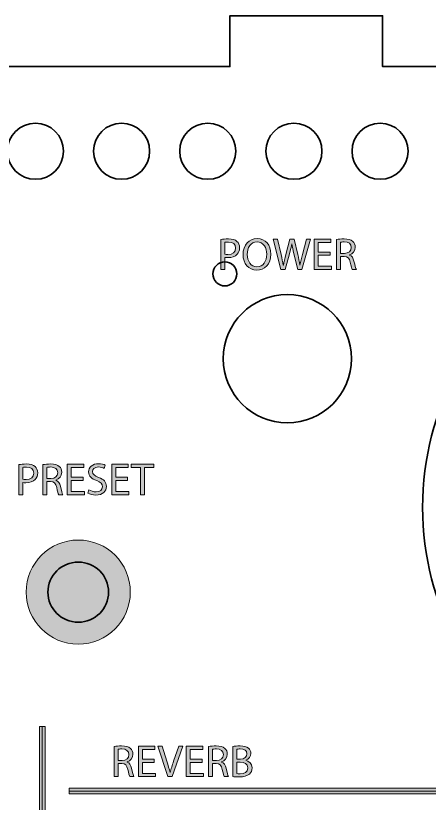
# Model space of a CAD drawing. Header units: inches. Extents: x 7.2 to 23.7, y -15.5 to -0.4.
# Drawn here: x 12.356 to 14.388, y -4.26 to -0.389 of the extents above; entities that cross this region are included whole.
import ezdxf

# ---------------------------------------------------------------- set-up
doc = ezdxf.new("R2010")
doc.units = ezdxf.units.IN
doc.header["$MEASUREMENT"] = 0
doc.layers.add('TOP', color=7, linetype='Continuous')

# ---------------------------------------------------------------- blocks, each defined once
blk = doc.blocks.new('block 5')
at = {"layer": 'TOP', "color": 1, "lineweight": 35, "true_color": 0xff0000}
for points in [[(13.4428, -1.6583), (13.4428, -1.6909), (13.4163, -1.7174), (13.3837, -1.7174), (13.3511, -1.7174), (13.3246, -1.6909), (13.3246, -1.6583), (13.3246, -1.6257), (13.3511, -1.5993), (13.3837, -1.5993), (13.4163, -1.5993), (13.4428, -1.6257), (13.4428, -1.6583)], [(14.0058, -2.075), (14.0058, -2.2489), (13.8648, -2.39), (13.6908, -2.39), (13.5169, -2.39), (13.3758, -2.2489), (13.3758, -2.075), (13.3758, -1.9011), (13.5169, -1.76), (13.6908, -1.76), (13.8648, -1.76), (14.0058, -1.9011), (14.0058, -2.075)]]:
    blk.add_open_spline(points, degree=3, knots=[0, 0, 0, 0, 1, 1, 1, 2, 2, 2, 3, 3, 3, 4, 4, 4, 4], dxfattribs=at)
blk = doc.blocks.new('block 8')
at = {"layer": 'TOP', "color": 1, "lineweight": 35, "true_color": 0xff0000}
for points, knots in [([(16.167, -2.7118), (16.1243, -2.525), (15.9571, -2.3856), (15.7572, -2.3856), (15.7141, -2.3856), (15.6726, -2.392), (15.6335, -2.404), (15.6335, -2.404), (15.1391, -1.5488), (15.1391, -1.5488), (15.3256, -1.4571), (15.5353, -1.4056), (15.7572, -1.4056), (16.4997, -1.4056), (17.1073, -1.9823), (17.1556, -2.7118), (17.1556, -2.7118), (16.167, -2.7118), (16.167, -2.7118)], [0, 0, 0, 0, 1, 1, 1, 2, 2, 2, 3, 3, 3, 4, 4, 4, 5, 5, 5, 6, 6, 6, 6]), ([(15.471, -3.1132), (15.471, -3.1132), (14.9766, -3.9685), (14.9766, -3.9685), (14.6021, -3.7172), (14.3556, -3.2901), (14.3556, -2.8056), (14.3556, -2.321), (14.6021, -1.8939), (14.9766, -1.6426), (14.9766, -1.6426), (15.471, -2.4979), (15.471, -2.4979), (15.3884, -2.5746), (15.3367, -2.684), (15.3367, -2.8056), (15.3367, -2.9271), (15.3884, -3.0365), (15.471, -3.1132)], [0, 0, 0, 0, 1, 1, 1, 2, 2, 2, 3, 3, 3, 4, 4, 4, 5, 5, 5, 6, 6, 6, 6]), ([(15.4768, -2.8056), (15.4768, -2.6509), (15.6023, -2.5256), (15.7572, -2.5256), (15.912, -2.5256), (16.0375, -2.6509), (16.0375, -2.8056), (16.0375, -2.9602), (15.912, -3.0856), (15.7572, -3.0856), (15.6023, -3.0856), (15.4768, -2.9602), (15.4768, -2.8056)], [0, 0, 0, 0, 1, 1, 1, 2, 2, 2, 3, 3, 3, 4, 4, 4, 4]), ([(15.6335, -3.2071), (15.6726, -3.2191), (15.7141, -3.2256), (15.7572, -3.2256), (15.9571, -3.2256), (16.1243, -3.0861), (16.167, -2.8993), (16.167, -2.8993), (17.1556, -2.8993), (17.1556, -2.8993), (17.1073, -3.6288), (16.4997, -4.2056), (15.7572, -4.2056), (15.5353, -4.2056), (15.3256, -4.154), (15.1391, -4.0624), (15.1391, -4.0624), (15.6335, -3.2071), (15.6335, -3.2071)], [0, 0, 0, 0, 1, 1, 1, 2, 2, 2, 3, 3, 3, 4, 4, 4, 5, 5, 5, 6, 6, 6, 6])]:
    blk.add_open_spline(points, degree=3, knots=knots, dxfattribs=at)
blk = doc.blocks.new('block 6')
at = {"layer": 'TOP'}
blk.add_blockref('block 8', (0, 0), dxfattribs=at)
blk = doc.blocks.new('block 9')
at = {"layer": 'TOP', "color": 1, "lineweight": 35, "true_color": 0xff0000}
for points in [[(11.32, -1.0552), (11.32, -1.1313), (11.2583, -1.193), (11.1822, -1.193), (11.1061, -1.193), (11.0444, -1.1313), (11.0444, -1.0552), (11.0444, -0.9791), (11.1061, -0.9174), (11.1822, -0.9174), (11.2583, -0.9174), (11.32, -0.9791), (11.32, -1.0552)], [(11.7434, -1.0552), (11.7434, -1.1313), (11.6817, -1.193), (11.6056, -1.193), (11.5295, -1.193), (11.4678, -1.1313), (11.4678, -1.0552), (11.4678, -0.9791), (11.5295, -0.9174), (11.6056, -0.9174), (11.6817, -0.9174), (11.7434, -0.9791), (11.7434, -1.0552)], [(12.1669, -1.0552), (12.1669, -1.1313), (12.1052, -1.193), (12.0291, -1.193), (11.953, -1.193), (11.8913, -1.1313), (11.8913, -1.0552), (11.8913, -0.9791), (11.953, -0.9174), (12.0291, -0.9174), (12.1052, -0.9174), (12.1669, -0.9791), (12.1669, -1.0552)], [(12.5904, -1.0552), (12.5904, -1.1313), (12.5287, -1.193), (12.4526, -1.193), (12.3765, -1.193), (12.3148, -1.1313), (12.3148, -1.0552), (12.3148, -0.9791), (12.3765, -0.9174), (12.4526, -0.9174), (12.5287, -0.9174), (12.5904, -0.9791), (12.5904, -1.0552)], [(13.0139, -1.0552), (13.0139, -1.1313), (12.9522, -1.193), (12.8761, -1.193), (12.8, -1.193), (12.7383, -1.1313), (12.7383, -1.0552), (12.7383, -0.9791), (12.8, -0.9174), (12.8761, -0.9174), (12.9522, -0.9174), (13.0139, -0.9791), (13.0139, -1.0552)], [(13.4373, -1.0552), (13.4373, -1.1313), (13.3757, -1.193), (13.2996, -1.193), (13.2234, -1.193), (13.1618, -1.1313), (13.1618, -1.0552), (13.1618, -0.9791), (13.2234, -0.9174), (13.2996, -0.9174), (13.3757, -0.9174), (13.4373, -0.9791), (13.4373, -1.0552)], [(13.8608, -1.0552), (13.8608, -1.1313), (13.7991, -1.193), (13.723, -1.193), (13.6469, -1.193), (13.5852, -1.1313), (13.5852, -1.0552), (13.5852, -0.9791), (13.6469, -0.9174), (13.723, -0.9174), (13.7991, -0.9174), (13.8608, -0.9791), (13.8608, -1.0552)], [(14.2843, -1.0552), (14.2843, -1.1313), (14.2226, -1.193), (14.1465, -1.193), (14.0704, -1.193), (14.0087, -1.1313), (14.0087, -1.0552), (14.0087, -0.9791), (14.0704, -0.9174), (14.1465, -0.9174), (14.2226, -0.9174), (14.2843, -0.9791), (14.2843, -1.0552)]]:
    blk.add_open_spline(points, degree=3, knots=[0, 0, 0, 0, 1, 1, 1, 2, 2, 2, 3, 3, 3, 4, 4, 4, 4], dxfattribs=at)
blk = doc.blocks.new('block 13')
at = {"layer": 'TOP', "true_color": 0xffffff}
h = blk.add_hatch(color=7, dxfattribs=at)
h.dxf.hatch_style = 2
h.paths.add_polyline_path([(15.0357, -4.2139), (12.618, -4.2139), (12.618, -4.1861), (15.0357, -4.1861)])
at = {"layer": 'TOP', "lineweight": 0}
for points in [[(15.0357, -4.2139), (12.618, -4.2139), (12.618, -4.1861), (15.0357, -4.1861), (15.0357, -4.2139)], [(12.618, -4.2), (15.0357, -4.2)]]:
    blk.add_lwpolyline(points, dxfattribs=at)
blk = doc.blocks.new('block 14')
at = {"layer": 'TOP', "true_color": 0xffffff}
h = blk.add_hatch(color=7, dxfattribs=at)
h.dxf.hatch_style = 2
h.paths.add_polyline_path([(12.5, -5.125), (12.4722, -5.125), (12.4722, -3.8819), (12.5, -3.8819)])
at = {"layer": 'TOP', "lineweight": 0}
for points in [[(12.5, -5.125), (12.4722, -5.125), (12.4722, -3.8819), (12.5, -3.8819), (12.5, -5.125)], [(12.4861, -5.125), (12.4861, -3.8819)]]:
    blk.add_lwpolyline(points, dxfattribs=at)
blk = doc.blocks.new('block 16')
at = {"layer": 'TOP', "true_color": 0xffffff}
h = blk.add_hatch(color=7, dxfattribs=at)
h.dxf.hatch_style = 2
edge = h.paths.add_edge_path()
edge.add_spline(control_points=[(13.3637, -1.489), (13.373, -1.4874), (13.3852, -1.4861), (13.4008, -1.4861), (13.4199, -1.4861), (13.4339, -1.4906), (13.4428, -1.4986), (13.451, -1.5057), (13.4559, -1.5166), (13.4559, -1.5299), (13.4559, -1.5435), (13.4519, -1.5541), (13.4443, -1.5619), (13.4341, -1.5728), (13.4174, -1.5784), (13.3986, -1.5784), (13.3928, -1.5784), (13.3874, -1.5781), (13.383, -1.577), (13.383, -1.577), (13.383, -1.6371), (13.383, -1.6371), (13.383, -1.6371), (13.3637, -1.6371), (13.3637, -1.6371), (13.3637, -1.6371), (13.3637, -1.489), (13.3637, -1.489)], knot_values=[0, 0, 0, 0, 1, 1, 1, 2, 2, 2, 3, 3, 3, 4, 4, 4, 5, 5, 5, 6, 6, 6, 7, 7, 7, 8, 8, 8, 9, 9, 9, 9], degree=3, periodic=1)
edge = h.paths.add_edge_path()
edge.add_spline(control_points=[(13.383, -1.5613), (13.3872, -1.5624), (13.3925, -1.5628), (13.399, -1.5628), (13.4223, -1.5628), (13.4366, -1.5515), (13.4366, -1.5308), (13.4366, -1.511), (13.4226, -1.5015), (13.4012, -1.5015), (13.3928, -1.5015), (13.3863, -1.5021), (13.383, -1.503), (13.383, -1.503), (13.383, -1.5613), (13.383, -1.5613)], knot_values=[0, 0, 0, 0, 1, 1, 1, 2, 2, 2, 3, 3, 3, 4, 4, 4, 5, 5, 5, 5], degree=3, periodic=1)
h = blk.add_hatch(color=7, dxfattribs=at)
h.dxf.hatch_style = 2
edge = h.paths.add_edge_path()
edge.add_spline(control_points=[(13.6099, -1.5606), (13.6099, -1.6122), (13.5786, -1.6395), (13.5403, -1.6395), (13.5008, -1.6395), (13.473, -1.6088), (13.473, -1.5635), (13.473, -1.5159), (13.5025, -1.4848), (13.5426, -1.4848), (13.5835, -1.4848), (13.6099, -1.5161), (13.6099, -1.5606)], knot_values=[0, 0, 0, 0, 1, 1, 1, 2, 2, 2, 3, 3, 3, 4, 4, 4, 4], degree=3, periodic=1)
edge = h.paths.add_edge_path()
edge.add_spline(control_points=[(13.4936, -1.563), (13.4936, -1.595), (13.511, -1.6237), (13.5414, -1.6237), (13.5721, -1.6237), (13.5895, -1.5955), (13.5895, -1.5615), (13.5895, -1.5317), (13.5739, -1.5006), (13.5417, -1.5006), (13.5097, -1.5006), (13.4936, -1.5301), (13.4936, -1.563)], knot_values=[0, 0, 0, 0, 1, 1, 1, 2, 2, 2, 3, 3, 3, 4, 4, 4, 4], degree=3, periodic=1)
h = blk.add_hatch(color=7, dxfattribs=at)
h.dxf.hatch_style = 2
edge = h.paths.add_edge_path()
edge.add_spline(control_points=[(13.6594, -1.6371), (13.6594, -1.6371), (13.6214, -1.4872), (13.6214, -1.4872), (13.6214, -1.4872), (13.6419, -1.4872), (13.6419, -1.4872), (13.6419, -1.4872), (13.6597, -1.563), (13.6597, -1.563), (13.6641, -1.5817), (13.6681, -1.6004), (13.6708, -1.6148), (13.6708, -1.6148), (13.6712, -1.6148), (13.6712, -1.6148), (13.6737, -1.5999), (13.6783, -1.5822), (13.6834, -1.5628), (13.6834, -1.5628), (13.7035, -1.4872), (13.7035, -1.4872), (13.7035, -1.4872), (13.7237, -1.4872), (13.7237, -1.4872), (13.7237, -1.4872), (13.7419, -1.5632), (13.7419, -1.5632), (13.7461, -1.581), (13.7501, -1.5988), (13.7524, -1.6146), (13.7524, -1.6146), (13.7528, -1.6146), (13.7528, -1.6146), (13.7559, -1.5982), (13.7601, -1.5815), (13.7648, -1.5628), (13.7648, -1.5628), (13.7846, -1.4872), (13.7846, -1.4872), (13.7846, -1.4872), (13.8044, -1.4872), (13.8044, -1.4872), (13.8044, -1.4872), (13.7619, -1.6371), (13.7619, -1.6371), (13.7619, -1.6371), (13.7417, -1.6371), (13.7417, -1.6371), (13.7417, -1.6371), (13.7228, -1.559), (13.7228, -1.559), (13.7181, -1.5399), (13.715, -1.5252), (13.713, -1.5101), (13.713, -1.5101), (13.7126, -1.5101), (13.7126, -1.5101), (13.7099, -1.525), (13.7066, -1.5397), (13.701, -1.559), (13.701, -1.559), (13.6797, -1.6371), (13.6797, -1.6371), (13.6797, -1.6371), (13.6594, -1.6371), (13.6594, -1.6371)], knot_values=[0, 0, 0, 0, 1, 1, 1, 2, 2, 2, 3, 3, 3, 4, 4, 4, 5, 5, 5, 6, 6, 6, 7, 7, 7, 8, 8, 8, 9, 9, 9, 10, 10, 10, 11, 11, 11, 12, 12, 12, 13, 13, 13, 14, 14, 14, 15, 15, 15, 16, 16, 16, 17, 17, 17, 18, 18, 18, 19, 19, 19, 20, 20, 20, 21, 21, 21, 22, 22, 22, 22], degree=3, periodic=1)
h = blk.add_hatch(color=7, dxfattribs=at)
h.dxf.hatch_style = 2
h.paths.add_polyline_path([(13.9006, -1.5668), (13.8423, -1.5668), (13.8423, -1.6208), (13.9072, -1.6208), (13.9072, -1.6371), (13.823, -1.6371), (13.823, -1.4872), (13.9039, -1.4872), (13.9039, -1.5034), (13.8423, -1.5034), (13.8423, -1.5508), (13.9006, -1.5508)])
h = blk.add_hatch(color=7, dxfattribs=at)
h.dxf.hatch_style = 2
edge = h.paths.add_edge_path()
edge.add_spline(control_points=[(13.9323, -1.4892), (13.9421, -1.4872), (13.9561, -1.4861), (13.9694, -1.4861), (13.9901, -1.4861), (14.0034, -1.4899), (14.0128, -1.4983), (14.0203, -1.505), (14.0246, -1.5152), (14.0246, -1.5268), (14.0246, -1.5466), (14.0121, -1.5597), (13.9963, -1.565), (13.9963, -1.565), (13.9963, -1.5657), (13.9963, -1.5657), (14.0079, -1.5697), (14.0148, -1.5804), (14.0183, -1.5959), (14.0232, -1.6168), (14.0268, -1.6313), (14.0299, -1.6371), (14.0299, -1.6371), (14.0099, -1.6371), (14.0099, -1.6371), (14.0075, -1.6328), (14.0041, -1.6199), (13.9999, -1.6013), (13.9954, -1.5806), (13.9874, -1.5728), (13.9699, -1.5721), (13.9699, -1.5721), (13.9517, -1.5721), (13.9517, -1.5721), (13.9517, -1.5721), (13.9517, -1.6371), (13.9517, -1.6371), (13.9517, -1.6371), (13.9323, -1.6371), (13.9323, -1.6371), (13.9323, -1.6371), (13.9323, -1.4892), (13.9323, -1.4892)], knot_values=[0, 0, 0, 0, 1, 1, 1, 2, 2, 2, 3, 3, 3, 4, 4, 4, 5, 5, 5, 6, 6, 6, 7, 7, 7, 8, 8, 8, 9, 9, 9, 10, 10, 10, 11, 11, 11, 12, 12, 12, 13, 13, 13, 14, 14, 14, 14], degree=3, periodic=1)
edge = h.paths.add_edge_path()
edge.add_spline(control_points=[(13.9517, -1.5575), (13.9517, -1.5575), (13.9714, -1.5575), (13.9714, -1.5575), (13.9921, -1.5575), (14.0052, -1.5461), (14.0052, -1.529), (14.0052, -1.5097), (13.9912, -1.5012), (13.9708, -1.501), (13.9614, -1.501), (13.9548, -1.5019), (13.9517, -1.5028), (13.9517, -1.5028), (13.9517, -1.5575), (13.9517, -1.5575)], knot_values=[0, 0, 0, 0, 1, 1, 1, 2, 2, 2, 3, 3, 3, 4, 4, 4, 5, 5, 5, 5], degree=3, periodic=1)
at = {"layer": 'TOP', "lineweight": 0}
blk.add_lwpolyline([(13.9006, -1.5668), (13.8423, -1.5668), (13.8423, -1.6208), (13.9072, -1.6208), (13.9072, -1.6371), (13.823, -1.6371), (13.823, -1.4872), (13.9039, -1.4872), (13.9039, -1.5034), (13.8423, -1.5034), (13.8423, -1.5508), (13.9006, -1.5508), (13.9006, -1.5668)], dxfattribs=at)
for points, knots in [([(13.3637, -1.489), (13.373, -1.4874), (13.3852, -1.4861), (13.4008, -1.4861), (13.4199, -1.4861), (13.4339, -1.4906), (13.4428, -1.4986), (13.451, -1.5057), (13.4559, -1.5166), (13.4559, -1.5299), (13.4559, -1.5435), (13.4519, -1.5541), (13.4443, -1.5619), (13.4341, -1.5728), (13.4174, -1.5784), (13.3986, -1.5784), (13.3928, -1.5784), (13.3874, -1.5781), (13.383, -1.577), (13.383, -1.577), (13.383, -1.6371), (13.383, -1.6371), (13.383, -1.6371), (13.3637, -1.6371), (13.3637, -1.6371), (13.3637, -1.6371), (13.3637, -1.489), (13.3637, -1.489)], [0, 0, 0, 0, 1, 1, 1, 2, 2, 2, 3, 3, 3, 4, 4, 4, 5, 5, 5, 6, 6, 6, 7, 7, 7, 8, 8, 8, 9, 9, 9, 9]), ([(13.383, -1.5613), (13.3872, -1.5624), (13.3925, -1.5628), (13.399, -1.5628), (13.4223, -1.5628), (13.4366, -1.5515), (13.4366, -1.5308), (13.4366, -1.511), (13.4226, -1.5015), (13.4012, -1.5015), (13.3928, -1.5015), (13.3863, -1.5021), (13.383, -1.503), (13.383, -1.503), (13.383, -1.5613), (13.383, -1.5613)], [0, 0, 0, 0, 1, 1, 1, 2, 2, 2, 3, 3, 3, 4, 4, 4, 5, 5, 5, 5]), ([(13.6099, -1.5606), (13.6099, -1.6122), (13.5786, -1.6395), (13.5403, -1.6395), (13.5008, -1.6395), (13.473, -1.6088), (13.473, -1.5635), (13.473, -1.5159), (13.5025, -1.4848), (13.5426, -1.4848), (13.5835, -1.4848), (13.6099, -1.5161), (13.6099, -1.5606)], [0, 0, 0, 0, 1, 1, 1, 2, 2, 2, 3, 3, 3, 4, 4, 4, 4]), ([(13.4936, -1.563), (13.4936, -1.595), (13.511, -1.6237), (13.5414, -1.6237), (13.5721, -1.6237), (13.5895, -1.5955), (13.5895, -1.5615), (13.5895, -1.5317), (13.5739, -1.5006), (13.5417, -1.5006), (13.5097, -1.5006), (13.4936, -1.5301), (13.4936, -1.563)], [0, 0, 0, 0, 1, 1, 1, 2, 2, 2, 3, 3, 3, 4, 4, 4, 4]), ([(13.6594, -1.6371), (13.6594, -1.6371), (13.6214, -1.4872), (13.6214, -1.4872), (13.6214, -1.4872), (13.6419, -1.4872), (13.6419, -1.4872), (13.6419, -1.4872), (13.6597, -1.563), (13.6597, -1.563), (13.6641, -1.5817), (13.6681, -1.6004), (13.6708, -1.6148), (13.6708, -1.6148), (13.6712, -1.6148), (13.6712, -1.6148), (13.6737, -1.5999), (13.6783, -1.5822), (13.6834, -1.5628), (13.6834, -1.5628), (13.7035, -1.4872), (13.7035, -1.4872), (13.7035, -1.4872), (13.7237, -1.4872), (13.7237, -1.4872), (13.7237, -1.4872), (13.7419, -1.5632), (13.7419, -1.5632), (13.7461, -1.581), (13.7501, -1.5988), (13.7524, -1.6146), (13.7524, -1.6146), (13.7528, -1.6146), (13.7528, -1.6146), (13.7559, -1.5982), (13.7601, -1.5815), (13.7648, -1.5628), (13.7648, -1.5628), (13.7846, -1.4872), (13.7846, -1.4872), (13.7846, -1.4872), (13.8044, -1.4872), (13.8044, -1.4872), (13.8044, -1.4872), (13.7619, -1.6371), (13.7619, -1.6371), (13.7619, -1.6371), (13.7417, -1.6371), (13.7417, -1.6371), (13.7417, -1.6371), (13.7228, -1.559), (13.7228, -1.559), (13.7181, -1.5399), (13.715, -1.5252), (13.713, -1.5101), (13.713, -1.5101), (13.7126, -1.5101), (13.7126, -1.5101), (13.7099, -1.525), (13.7066, -1.5397), (13.701, -1.559), (13.701, -1.559), (13.6797, -1.6371), (13.6797, -1.6371), (13.6797, -1.6371), (13.6594, -1.6371), (13.6594, -1.6371)], [0, 0, 0, 0, 1, 1, 1, 2, 2, 2, 3, 3, 3, 4, 4, 4, 5, 5, 5, 6, 6, 6, 7, 7, 7, 8, 8, 8, 9, 9, 9, 10, 10, 10, 11, 11, 11, 12, 12, 12, 13, 13, 13, 14, 14, 14, 15, 15, 15, 16, 16, 16, 17, 17, 17, 18, 18, 18, 19, 19, 19, 20, 20, 20, 21, 21, 21, 22, 22, 22, 22]), ([(13.9323, -1.4892), (13.9421, -1.4872), (13.9561, -1.4861), (13.9694, -1.4861), (13.9901, -1.4861), (14.0034, -1.4899), (14.0128, -1.4983), (14.0203, -1.505), (14.0246, -1.5152), (14.0246, -1.5268), (14.0246, -1.5466), (14.0121, -1.5597), (13.9963, -1.565), (13.9963, -1.565), (13.9963, -1.5657), (13.9963, -1.5657), (14.0079, -1.5697), (14.0148, -1.5804), (14.0183, -1.5959), (14.0232, -1.6168), (14.0268, -1.6313), (14.0299, -1.6371), (14.0299, -1.6371), (14.0099, -1.6371), (14.0099, -1.6371), (14.0075, -1.6328), (14.0041, -1.6199), (13.9999, -1.6013), (13.9954, -1.5806), (13.9874, -1.5728), (13.9699, -1.5721), (13.9699, -1.5721), (13.9517, -1.5721), (13.9517, -1.5721), (13.9517, -1.5721), (13.9517, -1.6371), (13.9517, -1.6371), (13.9517, -1.6371), (13.9323, -1.6371), (13.9323, -1.6371), (13.9323, -1.6371), (13.9323, -1.4892), (13.9323, -1.4892)], [0, 0, 0, 0, 1, 1, 1, 2, 2, 2, 3, 3, 3, 4, 4, 4, 5, 5, 5, 6, 6, 6, 7, 7, 7, 8, 8, 8, 9, 9, 9, 10, 10, 10, 11, 11, 11, 12, 12, 12, 13, 13, 13, 14, 14, 14, 14]), ([(13.9517, -1.5575), (13.9517, -1.5575), (13.9714, -1.5575), (13.9714, -1.5575), (13.9921, -1.5575), (14.0052, -1.5461), (14.0052, -1.529), (14.0052, -1.5097), (13.9912, -1.5012), (13.9708, -1.501), (13.9614, -1.501), (13.9548, -1.5019), (13.9517, -1.5028), (13.9517, -1.5028), (13.9517, -1.5575), (13.9517, -1.5575)], [0, 0, 0, 0, 1, 1, 1, 2, 2, 2, 3, 3, 3, 4, 4, 4, 5, 5, 5, 5])]:
    blk.add_open_spline(points, degree=3, knots=knots, dxfattribs=at)
blk = doc.blocks.new('block 26')
at = {"layer": 'TOP', "true_color": 0xffffff}
h = blk.add_hatch(color=7, dxfattribs=at)
h.dxf.hatch_style = 2
edge = h.paths.add_edge_path()
edge.add_spline(control_points=[(12.8391, -3.9813), (12.8489, -3.9793), (12.8629, -3.9782), (12.8762, -3.9782), (12.8969, -3.9782), (12.9102, -3.982), (12.9196, -3.9904), (12.9271, -3.9971), (12.9314, -4.0073), (12.9314, -4.0189), (12.9314, -4.0387), (12.9189, -4.0518), (12.9031, -4.0571), (12.9031, -4.0571), (12.9031, -4.0578), (12.9031, -4.0578), (12.9147, -4.0618), (12.9216, -4.0725), (12.9251, -4.088), (12.93, -4.1089), (12.9336, -4.1234), (12.9367, -4.1292), (12.9367, -4.1292), (12.9167, -4.1292), (12.9167, -4.1292), (12.9142, -4.1249), (12.9109, -4.112), (12.9067, -4.0934), (12.9022, -4.0727), (12.8942, -4.0649), (12.8767, -4.0642), (12.8767, -4.0642), (12.8584, -4.0642), (12.8584, -4.0642), (12.8584, -4.0642), (12.8584, -4.1292), (12.8584, -4.1292), (12.8584, -4.1292), (12.8391, -4.1292), (12.8391, -4.1292), (12.8391, -4.1292), (12.8391, -3.9813), (12.8391, -3.9813)], knot_values=[0, 0, 0, 0, 1, 1, 1, 2, 2, 2, 3, 3, 3, 4, 4, 4, 5, 5, 5, 6, 6, 6, 7, 7, 7, 8, 8, 8, 9, 9, 9, 10, 10, 10, 11, 11, 11, 12, 12, 12, 13, 13, 13, 14, 14, 14, 14], degree=3, periodic=1)
edge = h.paths.add_edge_path()
edge.add_spline(control_points=[(12.8584, -4.0496), (12.8584, -4.0496), (12.8782, -4.0496), (12.8782, -4.0496), (12.8989, -4.0496), (12.912, -4.0382), (12.912, -4.0211), (12.912, -4.0018), (12.898, -3.9933), (12.8776, -3.9931), (12.8682, -3.9931), (12.8616, -3.994), (12.8584, -3.9949), (12.8584, -3.9949), (12.8584, -4.0496), (12.8584, -4.0496)], knot_values=[0, 0, 0, 0, 1, 1, 1, 2, 2, 2, 3, 3, 3, 4, 4, 4, 5, 5, 5, 5], degree=3, periodic=1)
h = blk.add_hatch(color=7, dxfattribs=at)
h.dxf.hatch_style = 2
h.paths.add_polyline_path([(13.0362, -4.0589), (12.978, -4.0589), (12.978, -4.1129), (13.0429, -4.1129), (13.0429, -4.1292), (12.9587, -4.1292), (12.9587, -3.9793), (13.0396, -3.9793), (13.0396, -3.9955), (12.978, -3.9955), (12.978, -4.0429), (13.0362, -4.0429)])
h = blk.add_hatch(color=7, dxfattribs=at)
h.dxf.hatch_style = 2
edge = h.paths.add_edge_path()
edge.add_spline(control_points=[(13.1029, -4.1292), (13.1029, -4.1292), (13.054, -3.9793), (13.054, -3.9793), (13.054, -3.9793), (13.0749, -3.9793), (13.0749, -3.9793), (13.0749, -3.9793), (13.0982, -4.0531), (13.0982, -4.0531), (13.1047, -4.0734), (13.1102, -4.0916), (13.1142, -4.1091), (13.1142, -4.1091), (13.1147, -4.1091), (13.1147, -4.1091), (13.1189, -4.0918), (13.1251, -4.0729), (13.1318, -4.0533), (13.1318, -4.0533), (13.1571, -3.9793), (13.1571, -3.9793), (13.1571, -3.9793), (13.1778, -3.9793), (13.1778, -3.9793), (13.1778, -3.9793), (13.1242, -4.1292), (13.1242, -4.1292), (13.1242, -4.1292), (13.1029, -4.1292), (13.1029, -4.1292)], knot_values=[0, 0, 0, 0, 1, 1, 1, 2, 2, 2, 3, 3, 3, 4, 4, 4, 5, 5, 5, 6, 6, 6, 7, 7, 7, 8, 8, 8, 9, 9, 9, 10, 10, 10, 10], degree=3, periodic=1)
h = blk.add_hatch(color=7, dxfattribs=at)
h.dxf.hatch_style = 2
h.paths.add_polyline_path([(13.2716, -4.0589), (13.2133, -4.0589), (13.2133, -4.1129), (13.2782, -4.1129), (13.2782, -4.1292), (13.194, -4.1292), (13.194, -3.9793), (13.2749, -3.9793), (13.2749, -3.9955), (13.2133, -3.9955), (13.2133, -4.0429), (13.2716, -4.0429)])
h = blk.add_hatch(color=7, dxfattribs=at)
h.dxf.hatch_style = 2
edge = h.paths.add_edge_path()
edge.add_spline(control_points=[(13.3033, -3.9813), (13.3131, -3.9793), (13.3271, -3.9782), (13.3404, -3.9782), (13.3611, -3.9782), (13.3745, -3.982), (13.3838, -3.9904), (13.3913, -3.9971), (13.3956, -4.0073), (13.3956, -4.0189), (13.3956, -4.0387), (13.3831, -4.0518), (13.3673, -4.0571), (13.3673, -4.0571), (13.3673, -4.0578), (13.3673, -4.0578), (13.3789, -4.0618), (13.3858, -4.0725), (13.3894, -4.088), (13.3942, -4.1089), (13.3978, -4.1234), (13.4009, -4.1292), (13.4009, -4.1292), (13.3809, -4.1292), (13.3809, -4.1292), (13.3785, -4.1249), (13.3751, -4.112), (13.3709, -4.0934), (13.3665, -4.0727), (13.3585, -4.0649), (13.3409, -4.0642), (13.3409, -4.0642), (13.3227, -4.0642), (13.3227, -4.0642), (13.3227, -4.0642), (13.3227, -4.1292), (13.3227, -4.1292), (13.3227, -4.1292), (13.3033, -4.1292), (13.3033, -4.1292), (13.3033, -4.1292), (13.3033, -3.9813), (13.3033, -3.9813)], knot_values=[0, 0, 0, 0, 1, 1, 1, 2, 2, 2, 3, 3, 3, 4, 4, 4, 5, 5, 5, 6, 6, 6, 7, 7, 7, 8, 8, 8, 9, 9, 9, 10, 10, 10, 11, 11, 11, 12, 12, 12, 13, 13, 13, 14, 14, 14, 14], degree=3, periodic=1)
edge = h.paths.add_edge_path()
edge.add_spline(control_points=[(13.3227, -4.0496), (13.3227, -4.0496), (13.3424, -4.0496), (13.3424, -4.0496), (13.3631, -4.0496), (13.3762, -4.0382), (13.3762, -4.0211), (13.3762, -4.0018), (13.3622, -3.9933), (13.3418, -3.9931), (13.3324, -3.9931), (13.3258, -3.994), (13.3227, -3.9949), (13.3227, -3.9949), (13.3227, -4.0496), (13.3227, -4.0496)], knot_values=[0, 0, 0, 0, 1, 1, 1, 2, 2, 2, 3, 3, 3, 4, 4, 4, 5, 5, 5, 5], degree=3, periodic=1)
h = blk.add_hatch(color=7, dxfattribs=at)
h.dxf.hatch_style = 2
edge = h.paths.add_edge_path()
edge.add_spline(control_points=[(13.4229, -3.9813), (13.4313, -3.9795), (13.4447, -3.9782), (13.4582, -3.9782), (13.4776, -3.9782), (13.49, -3.9815), (13.4993, -3.9891), (13.5071, -3.9949), (13.5118, -4.0038), (13.5118, -4.0155), (13.5118, -4.03), (13.5022, -4.0427), (13.4864, -4.0485), (13.4864, -4.0485), (13.4864, -4.0489), (13.4864, -4.0489), (13.5007, -4.0525), (13.5174, -4.0642), (13.5174, -4.0865), (13.5174, -4.0994), (13.5122, -4.1091), (13.5047, -4.1165), (13.4942, -4.126), (13.4773, -4.1305), (13.4529, -4.1305), (13.4395, -4.1305), (13.4293, -4.1296), (13.4229, -4.1287), (13.4229, -4.1287), (13.4229, -3.9813), (13.4229, -3.9813)], knot_values=[0, 0, 0, 0, 1, 1, 1, 2, 2, 2, 3, 3, 3, 4, 4, 4, 5, 5, 5, 6, 6, 6, 7, 7, 7, 8, 8, 8, 9, 9, 9, 10, 10, 10, 10], degree=3, periodic=1)
edge = h.paths.add_edge_path()
edge.add_spline(control_points=[(13.4422, -4.0427), (13.4422, -4.0427), (13.4598, -4.0427), (13.4598, -4.0427), (13.4802, -4.0427), (13.4922, -4.032), (13.4922, -4.0176), (13.4922, -4), (13.4789, -3.9931), (13.4593, -3.9931), (13.4504, -3.9931), (13.4453, -3.9938), (13.4422, -3.9944), (13.4422, -3.9944), (13.4422, -4.0427), (13.4422, -4.0427)], knot_values=[0, 0, 0, 0, 1, 1, 1, 2, 2, 2, 3, 3, 3, 4, 4, 4, 5, 5, 5, 5], degree=3, periodic=1)
edge = h.paths.add_edge_path()
edge.add_spline(control_points=[(13.4422, -4.1145), (13.446, -4.1151), (13.4515, -4.1154), (13.4584, -4.1154), (13.4784, -4.1154), (13.4969, -4.108), (13.4969, -4.0863), (13.4969, -4.0658), (13.4793, -4.0574), (13.4582, -4.0574), (13.4582, -4.0574), (13.4422, -4.0574), (13.4422, -4.0574), (13.4422, -4.0574), (13.4422, -4.1145), (13.4422, -4.1145)], knot_values=[0, 0, 0, 0, 1, 1, 1, 2, 2, 2, 3, 3, 3, 4, 4, 4, 5, 5, 5, 5], degree=3, periodic=1)
at = {"layer": 'TOP', "lineweight": 0}
for points in [[(13.0362, -4.0589), (12.978, -4.0589), (12.978, -4.1129), (13.0429, -4.1129), (13.0429, -4.1292), (12.9587, -4.1292), (12.9587, -3.9793), (13.0396, -3.9793), (13.0396, -3.9955), (12.978, -3.9955), (12.978, -4.0429), (13.0362, -4.0429), (13.0362, -4.0589)], [(13.2716, -4.0589), (13.2133, -4.0589), (13.2133, -4.1129), (13.2782, -4.1129), (13.2782, -4.1292), (13.194, -4.1292), (13.194, -3.9793), (13.2749, -3.9793), (13.2749, -3.9955), (13.2133, -3.9955), (13.2133, -4.0429), (13.2716, -4.0429), (13.2716, -4.0589)]]:
    blk.add_lwpolyline(points, dxfattribs=at)
for points, knots in [([(12.8391, -3.9813), (12.8489, -3.9793), (12.8629, -3.9782), (12.8762, -3.9782), (12.8969, -3.9782), (12.9102, -3.982), (12.9196, -3.9904), (12.9271, -3.9971), (12.9314, -4.0073), (12.9314, -4.0189), (12.9314, -4.0387), (12.9189, -4.0518), (12.9031, -4.0571), (12.9031, -4.0571), (12.9031, -4.0578), (12.9031, -4.0578), (12.9147, -4.0618), (12.9216, -4.0725), (12.9251, -4.088), (12.93, -4.1089), (12.9336, -4.1234), (12.9367, -4.1292), (12.9367, -4.1292), (12.9167, -4.1292), (12.9167, -4.1292), (12.9142, -4.1249), (12.9109, -4.112), (12.9067, -4.0934), (12.9022, -4.0727), (12.8942, -4.0649), (12.8767, -4.0642), (12.8767, -4.0642), (12.8584, -4.0642), (12.8584, -4.0642), (12.8584, -4.0642), (12.8584, -4.1292), (12.8584, -4.1292), (12.8584, -4.1292), (12.8391, -4.1292), (12.8391, -4.1292), (12.8391, -4.1292), (12.8391, -3.9813), (12.8391, -3.9813)], [0, 0, 0, 0, 1, 1, 1, 2, 2, 2, 3, 3, 3, 4, 4, 4, 5, 5, 5, 6, 6, 6, 7, 7, 7, 8, 8, 8, 9, 9, 9, 10, 10, 10, 11, 11, 11, 12, 12, 12, 13, 13, 13, 14, 14, 14, 14]), ([(13.1029, -4.1292), (13.1029, -4.1292), (13.054, -3.9793), (13.054, -3.9793), (13.054, -3.9793), (13.0749, -3.9793), (13.0749, -3.9793), (13.0749, -3.9793), (13.0982, -4.0531), (13.0982, -4.0531), (13.1047, -4.0734), (13.1102, -4.0916), (13.1142, -4.1091), (13.1142, -4.1091), (13.1147, -4.1091), (13.1147, -4.1091), (13.1189, -4.0918), (13.1251, -4.0729), (13.1318, -4.0533), (13.1318, -4.0533), (13.1571, -3.9793), (13.1571, -3.9793), (13.1571, -3.9793), (13.1778, -3.9793), (13.1778, -3.9793), (13.1778, -3.9793), (13.1242, -4.1292), (13.1242, -4.1292), (13.1242, -4.1292), (13.1029, -4.1292), (13.1029, -4.1292)], [0, 0, 0, 0, 1, 1, 1, 2, 2, 2, 3, 3, 3, 4, 4, 4, 5, 5, 5, 6, 6, 6, 7, 7, 7, 8, 8, 8, 9, 9, 9, 10, 10, 10, 10]), ([(13.3033, -3.9813), (13.3131, -3.9793), (13.3271, -3.9782), (13.3404, -3.9782), (13.3611, -3.9782), (13.3745, -3.982), (13.3838, -3.9904), (13.3913, -3.9971), (13.3956, -4.0073), (13.3956, -4.0189), (13.3956, -4.0387), (13.3831, -4.0518), (13.3673, -4.0571), (13.3673, -4.0571), (13.3673, -4.0578), (13.3673, -4.0578), (13.3789, -4.0618), (13.3858, -4.0725), (13.3894, -4.088), (13.3942, -4.1089), (13.3978, -4.1234), (13.4009, -4.1292), (13.4009, -4.1292), (13.3809, -4.1292), (13.3809, -4.1292), (13.3785, -4.1249), (13.3751, -4.112), (13.3709, -4.0934), (13.3665, -4.0727), (13.3585, -4.0649), (13.3409, -4.0642), (13.3409, -4.0642), (13.3227, -4.0642), (13.3227, -4.0642), (13.3227, -4.0642), (13.3227, -4.1292), (13.3227, -4.1292), (13.3227, -4.1292), (13.3033, -4.1292), (13.3033, -4.1292), (13.3033, -4.1292), (13.3033, -3.9813), (13.3033, -3.9813)], [0, 0, 0, 0, 1, 1, 1, 2, 2, 2, 3, 3, 3, 4, 4, 4, 5, 5, 5, 6, 6, 6, 7, 7, 7, 8, 8, 8, 9, 9, 9, 10, 10, 10, 11, 11, 11, 12, 12, 12, 13, 13, 13, 14, 14, 14, 14]), ([(13.4229, -3.9813), (13.4313, -3.9795), (13.4447, -3.9782), (13.4582, -3.9782), (13.4776, -3.9782), (13.49, -3.9815), (13.4993, -3.9891), (13.5071, -3.9949), (13.5118, -4.0038), (13.5118, -4.0155), (13.5118, -4.03), (13.5022, -4.0427), (13.4864, -4.0485), (13.4864, -4.0485), (13.4864, -4.0489), (13.4864, -4.0489), (13.5007, -4.0525), (13.5174, -4.0642), (13.5174, -4.0865), (13.5174, -4.0994), (13.5122, -4.1091), (13.5047, -4.1165), (13.4942, -4.126), (13.4773, -4.1305), (13.4529, -4.1305), (13.4395, -4.1305), (13.4293, -4.1296), (13.4229, -4.1287), (13.4229, -4.1287), (13.4229, -3.9813), (13.4229, -3.9813)], [0, 0, 0, 0, 1, 1, 1, 2, 2, 2, 3, 3, 3, 4, 4, 4, 5, 5, 5, 6, 6, 6, 7, 7, 7, 8, 8, 8, 9, 9, 9, 10, 10, 10, 10]), ([(12.8584, -4.0496), (12.8584, -4.0496), (12.8782, -4.0496), (12.8782, -4.0496), (12.8989, -4.0496), (12.912, -4.0382), (12.912, -4.0211), (12.912, -4.0018), (12.898, -3.9933), (12.8776, -3.9931), (12.8682, -3.9931), (12.8616, -3.994), (12.8584, -3.9949), (12.8584, -3.9949), (12.8584, -4.0496), (12.8584, -4.0496)], [0, 0, 0, 0, 1, 1, 1, 2, 2, 2, 3, 3, 3, 4, 4, 4, 5, 5, 5, 5]), ([(13.3227, -4.0496), (13.3227, -4.0496), (13.3424, -4.0496), (13.3424, -4.0496), (13.3631, -4.0496), (13.3762, -4.0382), (13.3762, -4.0211), (13.3762, -4.0018), (13.3622, -3.9933), (13.3418, -3.9931), (13.3324, -3.9931), (13.3258, -3.994), (13.3227, -3.9949), (13.3227, -3.9949), (13.3227, -4.0496), (13.3227, -4.0496)], [0, 0, 0, 0, 1, 1, 1, 2, 2, 2, 3, 3, 3, 4, 4, 4, 5, 5, 5, 5]), ([(13.4422, -4.0427), (13.4422, -4.0427), (13.4598, -4.0427), (13.4598, -4.0427), (13.4802, -4.0427), (13.4922, -4.032), (13.4922, -4.0176), (13.4922, -4), (13.4789, -3.9931), (13.4593, -3.9931), (13.4504, -3.9931), (13.4453, -3.9938), (13.4422, -3.9944), (13.4422, -3.9944), (13.4422, -4.0427), (13.4422, -4.0427)], [0, 0, 0, 0, 1, 1, 1, 2, 2, 2, 3, 3, 3, 4, 4, 4, 5, 5, 5, 5]), ([(13.4422, -4.1145), (13.446, -4.1151), (13.4515, -4.1154), (13.4584, -4.1154), (13.4784, -4.1154), (13.4969, -4.108), (13.4969, -4.0863), (13.4969, -4.0658), (13.4793, -4.0574), (13.4582, -4.0574), (13.4582, -4.0574), (13.4422, -4.0574), (13.4422, -4.0574), (13.4422, -4.0574), (13.4422, -4.1145), (13.4422, -4.1145)], [0, 0, 0, 0, 1, 1, 1, 2, 2, 2, 3, 3, 3, 4, 4, 4, 5, 5, 5, 5])]:
    blk.add_open_spline(points, degree=3, knots=knots, dxfattribs=at)
blk = doc.blocks.new('block 28')
at = {"layer": 'TOP', "true_color": 0xffffff}
h = blk.add_hatch(color=7, dxfattribs=at)
h.dxf.hatch_style = 2
edge = h.paths.add_edge_path()
edge.add_spline(control_points=[(12.3712, -2.5953), (12.3806, -2.5938), (12.3928, -2.5924), (12.4084, -2.5924), (12.4275, -2.5924), (12.4415, -2.5969), (12.4504, -2.6049), (12.4586, -2.612), (12.4635, -2.6229), (12.4635, -2.6362), (12.4635, -2.6498), (12.4595, -2.6605), (12.4519, -2.6682), (12.4417, -2.6791), (12.425, -2.6847), (12.4061, -2.6847), (12.4004, -2.6847), (12.395, -2.6845), (12.3906, -2.6834), (12.3906, -2.6834), (12.3906, -2.7434), (12.3906, -2.7434), (12.3906, -2.7434), (12.3712, -2.7434), (12.3712, -2.7434), (12.3712, -2.7434), (12.3712, -2.5953), (12.3712, -2.5953)], knot_values=[0, 0, 0, 0, 1, 1, 1, 2, 2, 2, 3, 3, 3, 4, 4, 4, 5, 5, 5, 6, 6, 6, 7, 7, 7, 8, 8, 8, 9, 9, 9, 9], degree=3, periodic=1)
edge = h.paths.add_edge_path()
edge.add_spline(control_points=[(12.3906, -2.6676), (12.3948, -2.6687), (12.4001, -2.6691), (12.4066, -2.6691), (12.4299, -2.6691), (12.4442, -2.6578), (12.4442, -2.6371), (12.4442, -2.6173), (12.4301, -2.6078), (12.4088, -2.6078), (12.4004, -2.6078), (12.3939, -2.6084), (12.3906, -2.6093), (12.3906, -2.6093), (12.3906, -2.6676), (12.3906, -2.6676)], knot_values=[0, 0, 0, 0, 1, 1, 1, 2, 2, 2, 3, 3, 3, 4, 4, 4, 5, 5, 5, 5], degree=3, periodic=1)
h = blk.add_hatch(color=7, dxfattribs=at)
h.dxf.hatch_style = 2
edge = h.paths.add_edge_path()
edge.add_spline(control_points=[(12.4895, -2.5955), (12.4992, -2.5936), (12.5132, -2.5924), (12.5266, -2.5924), (12.5473, -2.5924), (12.5606, -2.5962), (12.5699, -2.6047), (12.5775, -2.6113), (12.5817, -2.6216), (12.5817, -2.6331), (12.5817, -2.6529), (12.5693, -2.666), (12.5535, -2.6714), (12.5535, -2.6714), (12.5535, -2.672), (12.5535, -2.672), (12.565, -2.676), (12.5719, -2.6867), (12.5755, -2.7023), (12.5804, -2.7232), (12.5839, -2.7376), (12.587, -2.7434), (12.587, -2.7434), (12.567, -2.7434), (12.567, -2.7434), (12.5646, -2.7392), (12.5613, -2.7263), (12.557, -2.7076), (12.5526, -2.6869), (12.5446, -2.6791), (12.527, -2.6785), (12.527, -2.6785), (12.5088, -2.6785), (12.5088, -2.6785), (12.5088, -2.6785), (12.5088, -2.7434), (12.5088, -2.7434), (12.5088, -2.7434), (12.4895, -2.7434), (12.4895, -2.7434), (12.4895, -2.7434), (12.4895, -2.5955), (12.4895, -2.5955)], knot_values=[0, 0, 0, 0, 1, 1, 1, 2, 2, 2, 3, 3, 3, 4, 4, 4, 5, 5, 5, 6, 6, 6, 7, 7, 7, 8, 8, 8, 9, 9, 9, 10, 10, 10, 11, 11, 11, 12, 12, 12, 13, 13, 13, 14, 14, 14, 14], degree=3, periodic=1)
edge = h.paths.add_edge_path()
edge.add_spline(control_points=[(12.5088, -2.6638), (12.5088, -2.6638), (12.5286, -2.6638), (12.5286, -2.6638), (12.5493, -2.6638), (12.5624, -2.6525), (12.5624, -2.6353), (12.5624, -2.616), (12.5484, -2.6076), (12.5279, -2.6073), (12.5186, -2.6073), (12.5119, -2.6082), (12.5088, -2.6091), (12.5088, -2.6091), (12.5088, -2.6638), (12.5088, -2.6638)], knot_values=[0, 0, 0, 0, 1, 1, 1, 2, 2, 2, 3, 3, 3, 4, 4, 4, 5, 5, 5, 5], degree=3, periodic=1)
h = blk.add_hatch(color=7, dxfattribs=at)
h.dxf.hatch_style = 2
edge = h.paths.add_edge_path()
edge.add_spline(control_points=[(12.7157, -2.7198), (12.7243, -2.7252), (12.737, -2.7296), (12.7504, -2.7296), (12.7701, -2.7296), (12.7817, -2.7192), (12.7817, -2.704), (12.7817, -2.69), (12.7737, -2.682), (12.7535, -2.6743), (12.729, -2.6656), (12.7139, -2.6529), (12.7139, -2.6318), (12.7139, -2.6084), (12.7332, -2.5911), (12.7624, -2.5911), (12.7777, -2.5911), (12.7888, -2.5947), (12.7955, -2.5984), (12.7955, -2.5984), (12.7901, -2.6142), (12.7901, -2.6142), (12.7853, -2.6116), (12.7753, -2.6071), (12.7617, -2.6071), (12.7412, -2.6071), (12.7335, -2.6193), (12.7335, -2.6296), (12.7335, -2.6436), (12.7426, -2.6505), (12.7633, -2.6585), (12.7886, -2.6682), (12.8015, -2.6805), (12.8015, -2.7025), (12.8015, -2.7256), (12.7844, -2.7456), (12.749, -2.7456), (12.7346, -2.7456), (12.7188, -2.7414), (12.7108, -2.736), (12.7108, -2.736), (12.7157, -2.7198), (12.7157, -2.7198)], knot_values=[0, 0, 0, 0, 1, 1, 1, 2, 2, 2, 3, 3, 3, 4, 4, 4, 5, 5, 5, 6, 6, 6, 7, 7, 7, 8, 8, 8, 9, 9, 9, 10, 10, 10, 11, 11, 11, 12, 12, 12, 13, 13, 13, 14, 14, 14, 14], degree=3, periodic=1)
h = blk.add_hatch(color=7, dxfattribs=at)
h.dxf.hatch_style = 2
h.paths.add_polyline_path([(12.6866, -2.6731), (12.6284, -2.6731), (12.6284, -2.7272), (12.6933, -2.7272), (12.6933, -2.7434), (12.609, -2.7434), (12.609, -2.5936), (12.6899, -2.5936), (12.6899, -2.6098), (12.6284, -2.6098), (12.6284, -2.6571), (12.6866, -2.6571)])
h = blk.add_hatch(color=7, dxfattribs=at)
h.dxf.hatch_style = 2
h.paths.add_polyline_path([(12.9055, -2.6731), (12.8472, -2.6731), (12.8472, -2.7272), (12.9122, -2.7272), (12.9122, -2.7434), (12.8279, -2.7434), (12.8279, -2.5936), (12.9088, -2.5936), (12.9088, -2.6098), (12.8472, -2.6098), (12.8472, -2.6571), (12.9055, -2.6571)])
h = blk.add_hatch(color=7, dxfattribs=at)
h.dxf.hatch_style = 2
h.paths.add_polyline_path([(12.9692, -2.61), (12.9237, -2.61), (12.9237, -2.5936), (13.0346, -2.5936), (13.0346, -2.61), (12.9888, -2.61), (12.9888, -2.7434), (12.9692, -2.7434)])
at = {"layer": 'TOP', "lineweight": 0}
for points in [[(12.6866, -2.6731), (12.6284, -2.6731), (12.6284, -2.7272), (12.6933, -2.7272), (12.6933, -2.7434), (12.609, -2.7434), (12.609, -2.5936), (12.6899, -2.5936), (12.6899, -2.6098), (12.6284, -2.6098), (12.6284, -2.6571), (12.6866, -2.6571), (12.6866, -2.6731)], [(12.9055, -2.6731), (12.8472, -2.6731), (12.8472, -2.7272), (12.9122, -2.7272), (12.9122, -2.7434), (12.8279, -2.7434), (12.8279, -2.5936), (12.9088, -2.5936), (12.9088, -2.6098), (12.8472, -2.6098), (12.8472, -2.6571), (12.9055, -2.6571), (12.9055, -2.6731)], [(12.9692, -2.61), (12.9237, -2.61), (12.9237, -2.5936), (13.0346, -2.5936), (13.0346, -2.61), (12.9888, -2.61), (12.9888, -2.7434), (12.9692, -2.7434), (12.9692, -2.61)]]:
    blk.add_lwpolyline(points, dxfattribs=at)
for points, knots in [([(12.3712, -2.5953), (12.3806, -2.5938), (12.3928, -2.5924), (12.4084, -2.5924), (12.4275, -2.5924), (12.4415, -2.5969), (12.4504, -2.6049), (12.4586, -2.612), (12.4635, -2.6229), (12.4635, -2.6362), (12.4635, -2.6498), (12.4595, -2.6605), (12.4519, -2.6682), (12.4417, -2.6791), (12.425, -2.6847), (12.4061, -2.6847), (12.4004, -2.6847), (12.395, -2.6845), (12.3906, -2.6834), (12.3906, -2.6834), (12.3906, -2.7434), (12.3906, -2.7434), (12.3906, -2.7434), (12.3712, -2.7434), (12.3712, -2.7434), (12.3712, -2.7434), (12.3712, -2.5953), (12.3712, -2.5953)], [0, 0, 0, 0, 1, 1, 1, 2, 2, 2, 3, 3, 3, 4, 4, 4, 5, 5, 5, 6, 6, 6, 7, 7, 7, 8, 8, 8, 9, 9, 9, 9]), ([(12.4895, -2.5955), (12.4992, -2.5936), (12.5132, -2.5924), (12.5266, -2.5924), (12.5473, -2.5924), (12.5606, -2.5962), (12.5699, -2.6047), (12.5775, -2.6113), (12.5817, -2.6216), (12.5817, -2.6331), (12.5817, -2.6529), (12.5693, -2.666), (12.5535, -2.6714), (12.5535, -2.6714), (12.5535, -2.672), (12.5535, -2.672), (12.565, -2.676), (12.5719, -2.6867), (12.5755, -2.7023), (12.5804, -2.7232), (12.5839, -2.7376), (12.587, -2.7434), (12.587, -2.7434), (12.567, -2.7434), (12.567, -2.7434), (12.5646, -2.7392), (12.5613, -2.7263), (12.557, -2.7076), (12.5526, -2.6869), (12.5446, -2.6791), (12.527, -2.6785), (12.527, -2.6785), (12.5088, -2.6785), (12.5088, -2.6785), (12.5088, -2.6785), (12.5088, -2.7434), (12.5088, -2.7434), (12.5088, -2.7434), (12.4895, -2.7434), (12.4895, -2.7434), (12.4895, -2.7434), (12.4895, -2.5955), (12.4895, -2.5955)], [0, 0, 0, 0, 1, 1, 1, 2, 2, 2, 3, 3, 3, 4, 4, 4, 5, 5, 5, 6, 6, 6, 7, 7, 7, 8, 8, 8, 9, 9, 9, 10, 10, 10, 11, 11, 11, 12, 12, 12, 13, 13, 13, 14, 14, 14, 14]), ([(12.7157, -2.7198), (12.7243, -2.7252), (12.737, -2.7296), (12.7504, -2.7296), (12.7701, -2.7296), (12.7817, -2.7192), (12.7817, -2.704), (12.7817, -2.69), (12.7737, -2.682), (12.7535, -2.6743), (12.729, -2.6656), (12.7139, -2.6529), (12.7139, -2.6318), (12.7139, -2.6084), (12.7332, -2.5911), (12.7624, -2.5911), (12.7777, -2.5911), (12.7888, -2.5947), (12.7955, -2.5984), (12.7955, -2.5984), (12.7901, -2.6142), (12.7901, -2.6142), (12.7853, -2.6116), (12.7753, -2.6071), (12.7617, -2.6071), (12.7412, -2.6071), (12.7335, -2.6193), (12.7335, -2.6296), (12.7335, -2.6436), (12.7426, -2.6505), (12.7633, -2.6585), (12.7886, -2.6682), (12.8015, -2.6805), (12.8015, -2.7025), (12.8015, -2.7256), (12.7844, -2.7456), (12.749, -2.7456), (12.7346, -2.7456), (12.7188, -2.7414), (12.7108, -2.736), (12.7108, -2.736), (12.7157, -2.7198), (12.7157, -2.7198)], [0, 0, 0, 0, 1, 1, 1, 2, 2, 2, 3, 3, 3, 4, 4, 4, 5, 5, 5, 6, 6, 6, 7, 7, 7, 8, 8, 8, 9, 9, 9, 10, 10, 10, 11, 11, 11, 12, 12, 12, 13, 13, 13, 14, 14, 14, 14]), ([(12.3906, -2.6676), (12.3948, -2.6687), (12.4001, -2.6691), (12.4066, -2.6691), (12.4299, -2.6691), (12.4442, -2.6578), (12.4442, -2.6371), (12.4442, -2.6173), (12.4301, -2.6078), (12.4088, -2.6078), (12.4004, -2.6078), (12.3939, -2.6084), (12.3906, -2.6093), (12.3906, -2.6093), (12.3906, -2.6676), (12.3906, -2.6676)], [0, 0, 0, 0, 1, 1, 1, 2, 2, 2, 3, 3, 3, 4, 4, 4, 5, 5, 5, 5]), ([(12.5088, -2.6638), (12.5088, -2.6638), (12.5286, -2.6638), (12.5286, -2.6638), (12.5493, -2.6638), (12.5624, -2.6525), (12.5624, -2.6353), (12.5624, -2.616), (12.5484, -2.6076), (12.5279, -2.6073), (12.5186, -2.6073), (12.5119, -2.6082), (12.5088, -2.6091), (12.5088, -2.6091), (12.5088, -2.6638), (12.5088, -2.6638)], [0, 0, 0, 0, 1, 1, 1, 2, 2, 2, 3, 3, 3, 4, 4, 4, 5, 5, 5, 5])]:
    blk.add_open_spline(points, degree=3, knots=knots, dxfattribs=at)
blk = doc.blocks.new('block 10')
at = {"layer": 'TOP'}
for name in ['block 16', 'block 28', 'block 14', 'block 26', 'block 13']:
    blk.add_blockref(name, (0, 0), dxfattribs=at)

msp = doc.modelspace()

# ---------------------------------------------------------------- hatches: boundary and pattern name
at = {"layer": 'TOP', "true_color": 0x662d91}
h = msp.add_hatch(color=197, dxfattribs=at)
h.dxf.hatch_style = 2
edge = h.paths.add_edge_path()
edge.add_spline(control_points=[(12.9189, -3.2222), (12.9189, -3.3636), (12.8043, -3.4781), (12.663, -3.4781), (12.5217, -3.4781), (12.4071, -3.3636), (12.4071, -3.2222), (12.4071, -3.0809), (12.5217, -2.9663), (12.663, -2.9663), (12.8043, -2.9663), (12.9189, -3.0809), (12.9189, -3.2222)], knot_values=[0, 0, 0, 0, 1, 1, 1, 2, 2, 2, 3, 3, 3, 4, 4, 4, 4], degree=3, periodic=1)

# ---------------------------------------------------------------- linework, layer by layer
at = {"layer": 'TOP', "color": 1, "lineweight": 35, "true_color": 0xff0000}
for points, knots in [([(16.1588, -6.6395), (16.1588, -6.6395), (15.3811, -6.6395), (15.3811, -6.6395), (15.3811, -6.6395), (15.3811, -6.8895), (15.3811, -6.8895), (15.3811, -6.8895), (14.6033, -6.8895), (14.6033, -6.8895), (14.6033, -6.8895), (14.6033, -6.6395), (14.6033, -6.6395), (14.6033, -6.6395), (13.8255, -6.6395), (13.8255, -6.6395), (13.8255, -6.6395), (13.8255, -6.8895), (13.8255, -6.8895), (13.8255, -6.8895), (13.0477, -6.8895), (13.0477, -6.8895), (13.0477, -6.8895), (13.0477, -6.6395), (13.0477, -6.6395), (13.0477, -6.6395), (12.27, -6.6395), (12.27, -6.6395), (12.27, -6.6395), (12.27, -6.8895), (12.27, -6.8895), (12.27, -6.8895), (11.4922, -6.8895), (11.4922, -6.8895), (11.4922, -6.8895), (11.4922, -6.6395), (11.4922, -6.6395), (11.4922, -6.6395), (10.7144, -6.6395), (10.7144, -6.6395), (10.7144, -6.6395), (10.7144, -6.8895), (10.7144, -6.8895), (10.7144, -6.8895), (9.9366, -6.8895), (9.9366, -6.8895), (9.9366, -6.8895), (9.9366, -6.6395), (9.9366, -6.6395), (9.9366, -6.6395), (9.1588, -6.6395), (9.1588, -6.6395), (8.1928, -6.6395), (7.4088, -5.8555), (7.4088, -4.8895), (7.4088, -4.8895), (7.4088, -4.3895), (7.4088, -4.3895), (7.4088, -4.3895), (7.1588, -4.3895), (7.1588, -4.3895), (7.1588, -4.3895), (7.1588, -3.8895), (7.1588, -3.8895), (7.1588, -3.8895), (7.4088, -3.8895), (7.4088, -3.8895), (7.4088, -3.8895), (7.4088, -3.3895), (7.4088, -3.3895), (7.4088, -3.3895), (7.1588, -3.3895), (7.1588, -3.3895), (7.1588, -3.3895), (7.1588, -2.8895), (7.1588, -2.8895), (7.1588, -2.8895), (7.4088, -2.8895), (7.4088, -2.8895), (7.4088, -2.8895), (7.4088, -2.3895), (7.4088, -2.3895), (7.4088, -1.4235), (8.1928, -0.6395), (9.1588, -0.6395), (9.1588, -0.6395), (9.1588, -0.6395), (9.1588, -0.6395), (9.1588, -0.6395), (11.1588, -0.6395), (11.1588, -0.6395), (11.1588, -0.6395), (11.1588, -0.3895), (11.1588, -0.3895), (11.1588, -0.3895), (11.9088, -0.3895), (11.9088, -0.3895), (11.9088, -0.3895), (11.9088, -0.6395), (11.9088, -0.6395), (11.9088, -0.6395), (13.4088, -0.6395), (13.4088, -0.6395), (13.4088, -0.6395), (13.4088, -0.3895), (13.4088, -0.3895), (13.4088, -0.3895), (14.1588, -0.3895), (14.1588, -0.3895), (14.1588, -0.3895), (14.1588, -0.6395), (14.1588, -0.6395), (14.1588, -0.6395), (16.1588, -0.6395), (16.1588, -0.6395), (17.1248, -0.6395), (17.9088, -1.4235), (17.9088, -2.3895), (17.9088, -2.3895), (17.9088, -2.8895), (17.9088, -2.8895), (17.9088, -2.8895), (18.1588, -2.8895), (18.1588, -2.8895), (18.1588, -2.8895), (18.1588, -3.3895), (18.1588, -3.3895), (18.1588, -3.3895), (17.9088, -3.3895), (17.9088, -3.3895), (17.9088, -3.3895), (17.9088, -3.8895), (17.9088, -3.8895), (17.9088, -3.8895), (18.1588, -3.8895), (18.1588, -3.8895), (18.1588, -3.8895), (18.1588, -4.3895), (18.1588, -4.3895), (18.1588, -4.3895), (17.9088, -4.3895), (17.9088, -4.3895), (17.9088, -4.3895), (17.9088, -4.8895), (17.9088, -4.8895), (17.9088, -5.8555), (17.1248, -6.6395), (16.1588, -6.6395), (16.1588, -6.6395), (16.1588, -6.6395), (16.1588, -6.6395)], [0, 0, 0, 0, 1, 1, 1, 2, 2, 2, 3, 3, 3, 4, 4, 4, 5, 5, 5, 6, 6, 6, 7, 7, 7, 8, 8, 8, 9, 9, 9, 10, 10, 10, 11, 11, 11, 12, 12, 12, 13, 13, 13, 14, 14, 14, 15, 15, 15, 16, 16, 16, 17, 17, 17, 18, 18, 18, 19, 19, 19, 20, 20, 20, 21, 21, 21, 22, 22, 22, 23, 23, 23, 24, 24, 24, 25, 25, 25, 26, 26, 26, 27, 27, 27, 28, 28, 28, 29, 29, 29, 30, 30, 30, 31, 31, 31, 32, 32, 32, 33, 33, 33, 34, 34, 34, 35, 35, 35, 36, 36, 36, 37, 37, 37, 38, 38, 38, 39, 39, 39, 40, 40, 40, 41, 41, 41, 42, 42, 42, 43, 43, 43, 44, 44, 44, 45, 45, 45, 46, 46, 46, 47, 47, 47, 48, 48, 48, 49, 49, 49, 50, 50, 50, 50]), ([(12.8122, -3.2222), (12.8122, -3.3038), (12.7454, -3.3699), (12.663, -3.3699), (12.5806, -3.3699), (12.5138, -3.3038), (12.5138, -3.2222), (12.5138, -3.1407), (12.5806, -3.0746), (12.663, -3.0746), (12.7454, -3.0746), (12.8122, -3.1407), (12.8122, -3.2222)], [0, 0, 0, 0, 1, 1, 1, 2, 2, 2, 3, 3, 3, 4, 4, 4, 4])]:
    msp.add_open_spline(points, degree=3, knots=knots, dxfattribs=at)
at = {"layer": 'TOP', "lineweight": 0}
msp.add_open_spline([(12.9189, -3.2222), (12.9189, -3.3636), (12.8043, -3.4781), (12.663, -3.4781), (12.5217, -3.4781), (12.4071, -3.3636), (12.4071, -3.2222), (12.4071, -3.0809), (12.5217, -2.9663), (12.663, -2.9663), (12.8043, -2.9663), (12.9189, -3.0809), (12.9189, -3.2222)], degree=3, knots=[0, 0, 0, 0, 1, 1, 1, 2, 2, 2, 3, 3, 3, 4, 4, 4, 4], dxfattribs=at)

# ---------------------------------------------------------------- block references
at = {"layer": 'TOP'}
for name in ['block 9', 'block 6', 'block 10', 'block 5']:
    msp.add_blockref(name, (0, 0), dxfattribs=at)

doc.saveas('drawing.dxf')
